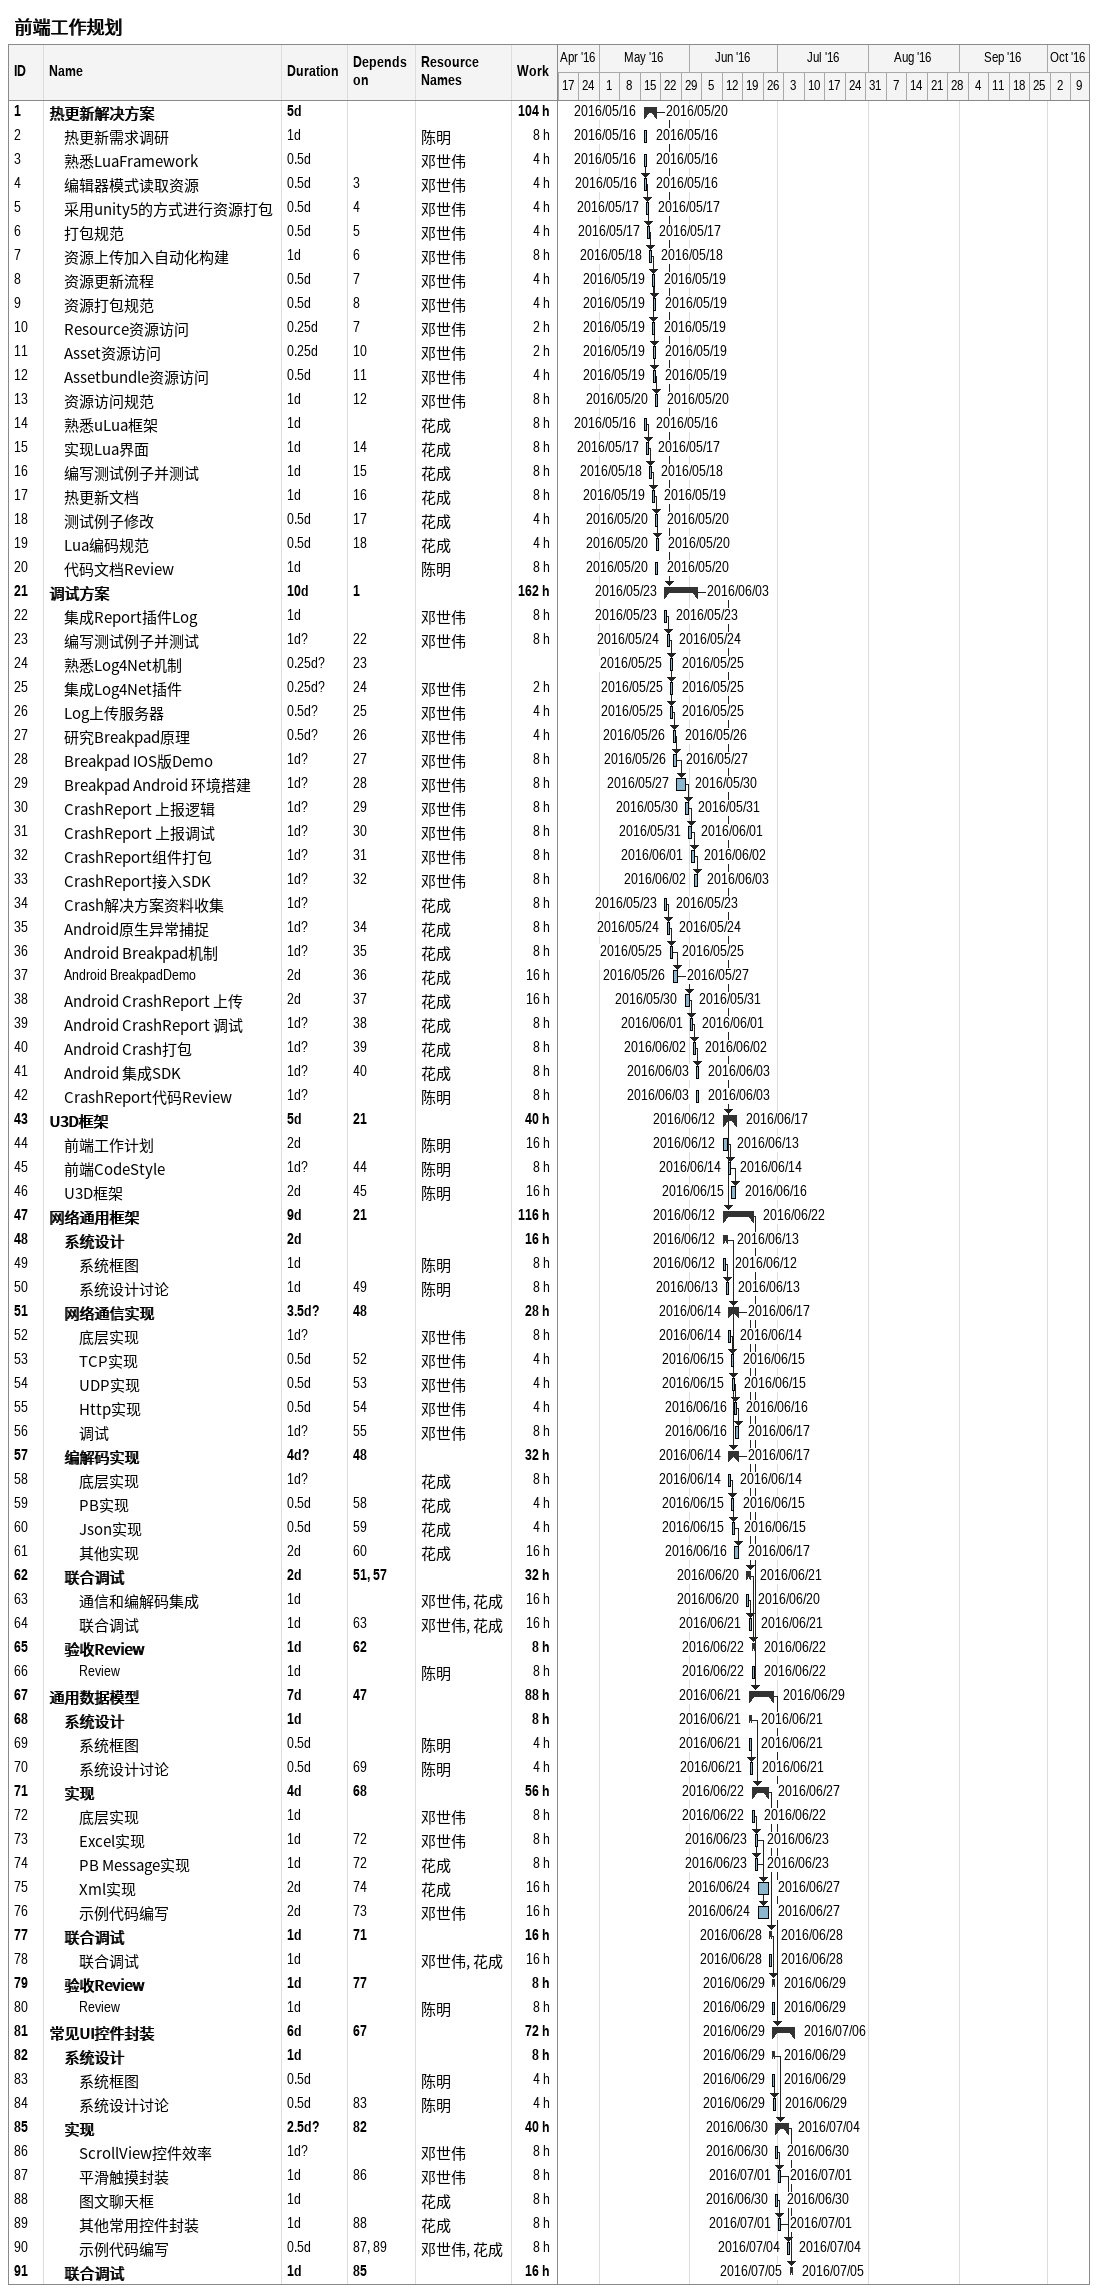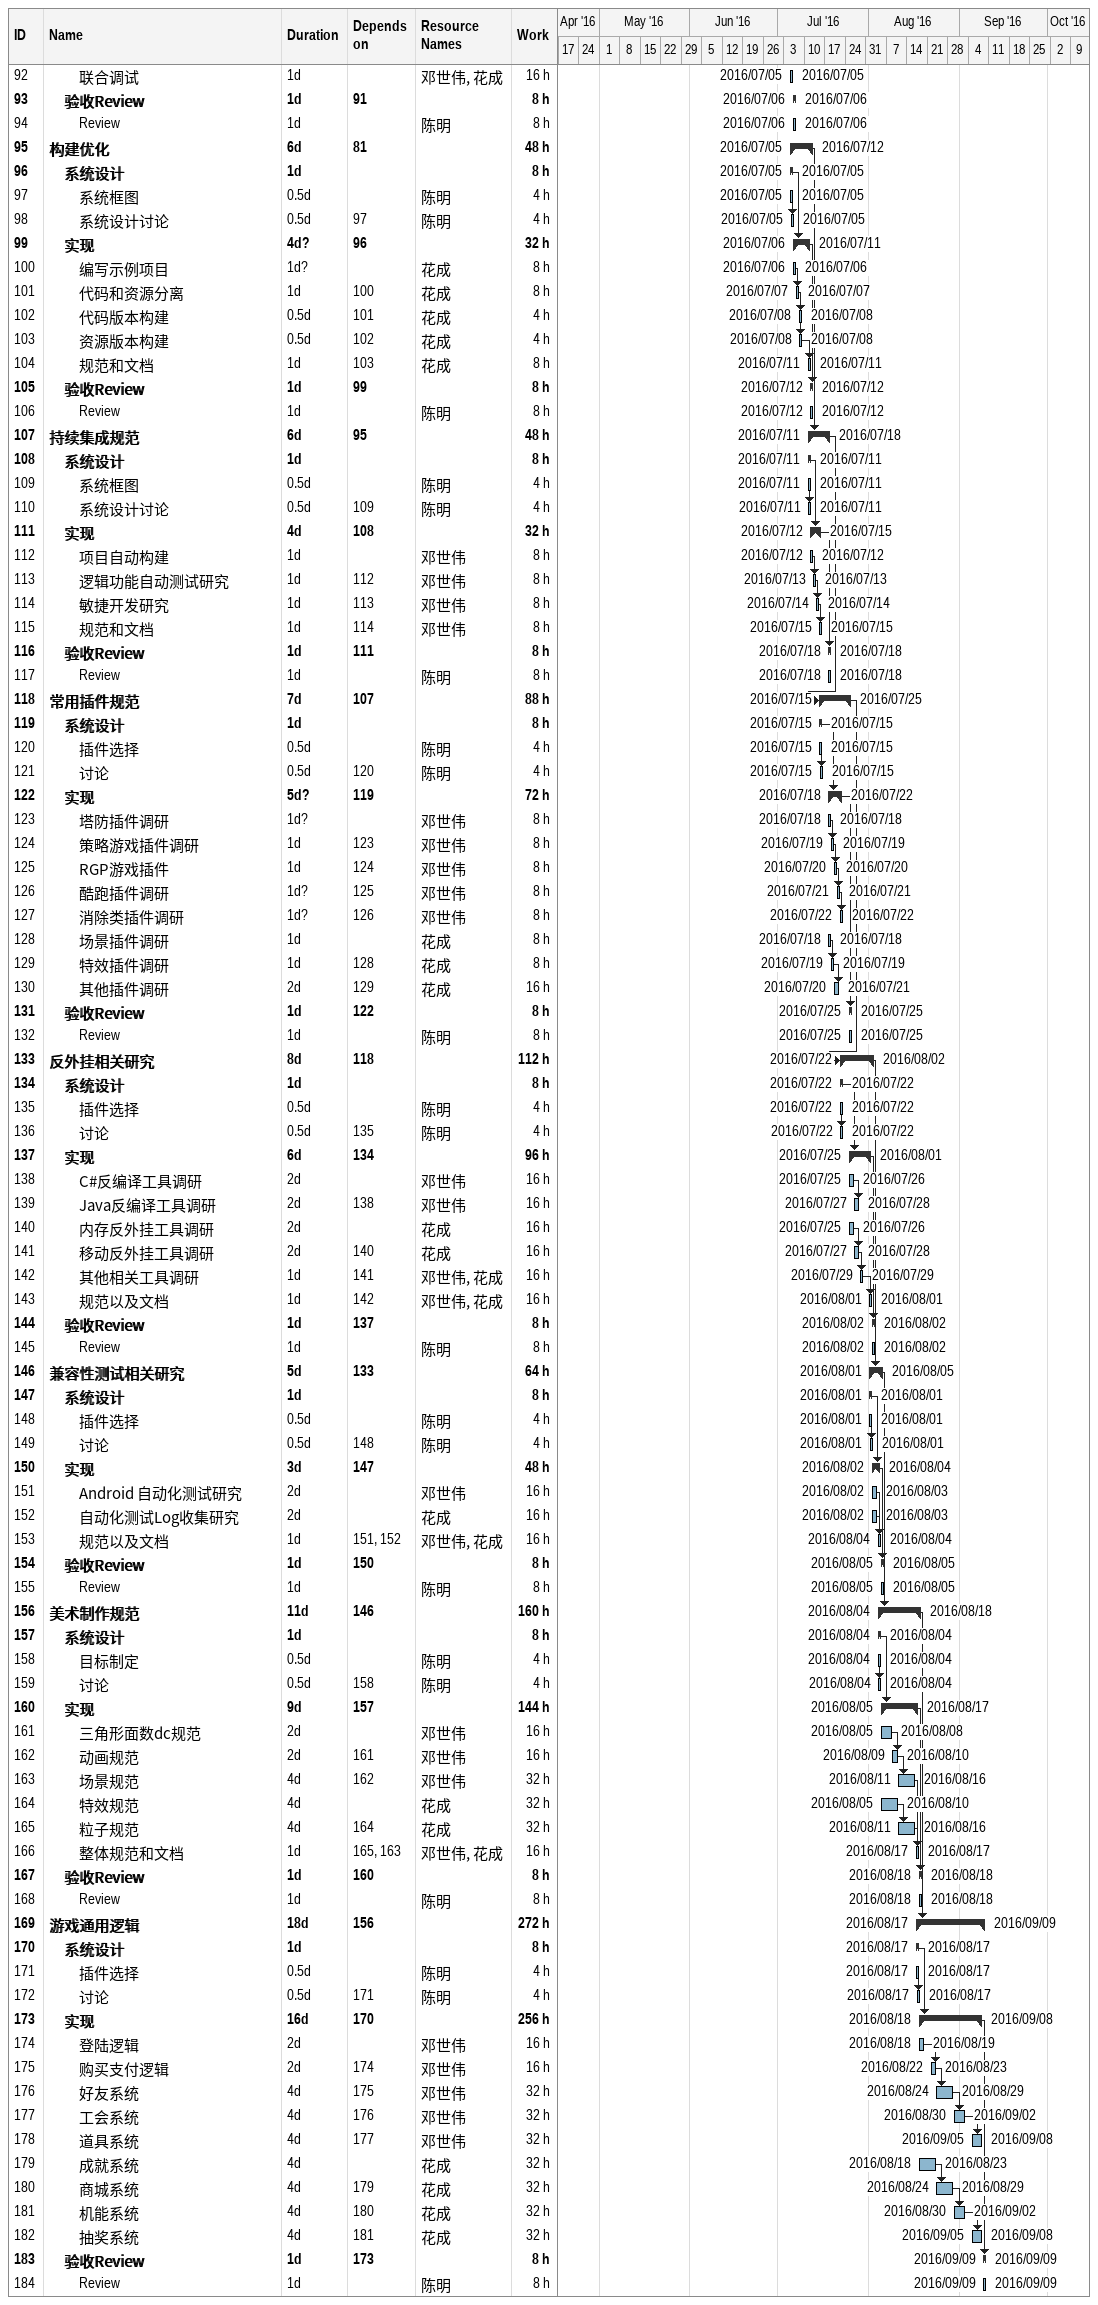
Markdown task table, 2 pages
前端工作规划

| ID | Level | Task | Duration | Start | Finish | Predecessors | Resources | Work (h) |
|---|---|---|---|---|---|---|---|---|
| 1 | 1 | **热更新解决方案** | 5d | 2016-05-16 | 2016-05-20 |  |  | 104 |
| 2 | 2 | 热更新需求调研 | 1d | 2016-05-16 | 2016-05-16 |  | 陈明 | 8 |
| 3 | 2 | 熟悉LuaFramework | 0.5d | 2016-05-16 | 2016-05-16 |  | 邓世伟 | 4 |
| 4 | 2 | 编辑器模式读取资源 | 0.5d | 2016-05-16 | 2016-05-16 | 3 | 邓世伟 | 4 |
| 5 | 2 | 采用unity5的方式进行资源打包 | 0.5d | 2016-05-17 | 2016-05-17 | 4 | 邓世伟 | 4 |
| 6 | 2 | 打包规范 | 0.5d | 2016-05-17 | 2016-05-17 | 5 | 邓世伟 | 4 |
| 7 | 2 | 资源上传加入自动化构建 | 1d | 2016-05-18 | 2016-05-18 | 6 | 邓世伟 | 8 |
| 8 | 2 | 资源更新流程 | 0.5d | 2016-05-19 | 2016-05-19 | 7 | 邓世伟 | 4 |
| 9 | 2 | 资源打包规范 | 0.5d | 2016-05-19 | 2016-05-19 | 8 | 邓世伟 | 4 |
| 10 | 2 | Resource资源访问 | 0.25d | 2016-05-19 | 2016-05-19 | 7 | 邓世伟 | 2 |
| 11 | 2 | Asset资源访问 | 0.25d | 2016-05-19 | 2016-05-19 | 10 | 邓世伟 | 2 |
| 12 | 2 | Assetbundle资源访问 | 0.5d | 2016-05-19 | 2016-05-19 | 11 | 邓世伟 | 4 |
| 13 | 2 | 资源访问规范 | 1d | 2016-05-20 | 2016-05-20 | 12 | 邓世伟 | 8 |
| 14 | 2 | 熟悉uLua框架 | 1d | 2016-05-16 | 2016-05-16 |  | 花成 | 8 |
| 15 | 2 | 实现Lua界面 | 1d | 2016-05-17 | 2016-05-17 | 14 | 花成 | 8 |
| 16 | 2 | 编写测试例子并测试 | 1d | 2016-05-18 | 2016-05-18 | 15 | 花成 | 8 |
| 17 | 2 | 热更新文档 | 1d | 2016-05-19 | 2016-05-19 | 16 | 花成 | 8 |
| 18 | 2 | 测试例子修改 | 0.5d | 2016-05-20 | 2016-05-20 | 17 | 花成 | 4 |
| 19 | 2 | Lua编码规范 | 0.5d | 2016-05-20 | 2016-05-20 | 18 | 花成 | 4 |
| 20 | 2 | 代码文档Review | 1d | 2016-05-20 | 2016-05-20 |  | 陈明 | 8 |
| 21 | 1 | **调试方案** | 10d | 2016-05-23 | 2016-06-03 | 1 |  | 162 |
| 22 | 2 | 集成Report插件Log | 1d | 2016-05-23 | 2016-05-23 |  | 邓世伟 | 8 |
| 23 | 2 | 编写测试例子并测试 | 1d? | 2016-05-24 | 2016-05-24 | 22 | 邓世伟 | 8 |
| 24 | 2 | 熟悉Log4Net机制 | 0.25d? | 2016-05-25 | 2016-05-25 | 23 |  |  |
| 25 | 2 | 集成Log4Net插件 | 0.25d? | 2016-05-25 | 2016-05-25 | 24 | 邓世伟 | 2 |
| 26 | 2 | Log上传服务器 | 0.5d? | 2016-05-25 | 2016-05-25 | 25 | 邓世伟 | 4 |
| 27 | 2 | 研究Breakpad原理 | 0.5d? | 2016-05-26 | 2016-05-26 | 26 | 邓世伟 | 4 |
| 28 | 2 | Breakpad IOS版Demo | 1d? | 2016-05-26 | 2016-05-27 | 27 | 邓世伟 | 8 |
| 29 | 2 | Breakpad Android 环境搭建 | 1d? | 2016-05-27 | 2016-05-30 | 28 | 邓世伟 | 8 |
| 30 | 2 | CrashReport 上报逻辑 | 1d? | 2016-05-30 | 2016-05-31 | 29 | 邓世伟 | 8 |
| 31 | 2 | CrashReport 上报调试 | 1d? | 2016-05-31 | 2016-06-01 | 30 | 邓世伟 | 8 |
| 32 | 2 | CrashReport组件打包 | 1d? | 2016-06-01 | 2016-06-02 | 31 | 邓世伟 | 8 |
| 33 | 2 | CrashReport接入SDK | 1d? | 2016-06-02 | 2016-06-03 | 32 | 邓世伟 | 8 |
| 34 | 2 | Crash解决方案资料收集 | 1d? | 2016-05-23 | 2016-05-23 |  | 花成 | 8 |
| 35 | 2 | Android原生异常捕捉 | 1d? | 2016-05-24 | 2016-05-24 | 34 | 花成 | 8 |
| 36 | 2 | Android Breakpad机制 | 1d? | 2016-05-25 | 2016-05-25 | 35 | 花成 | 8 |
| 37 | 2 | Android BreakpadDemo | 2d | 2016-05-26 | 2016-05-27 | 36 | 花成 | 16 |
| 38 | 2 | Android CrashReport 上传 | 2d | 2016-05-30 | 2016-05-31 | 37 | 花成 | 16 |
| 39 | 2 | Android CrashReport 调试 | 1d? | 2016-06-01 | 2016-06-01 | 38 | 花成 | 8 |
| 40 | 2 | Android Crash打包 | 1d? | 2016-06-02 | 2016-06-02 | 39 | 花成 | 8 |
| 41 | 2 | Android 集成SDK | 1d? | 2016-06-03 | 2016-06-03 | 40 | 花成 | 8 |
| 42 | 2 | CrashReport代码Review | 1d? | 2016-06-03 | 2016-06-03 |  | 陈明 | 8 |
| 43 | 1 | **U3D框架** | 5d | 2016-06-12 | 2016-06-17 | 21 |  | 40 |
| 44 | 2 | 前端工作计划 | 2d | 2016-06-12 | 2016-06-13 |  | 陈明 | 16 |
| 45 | 2 | 前端CodeStyle | 1d? | 2016-06-14 | 2016-06-14 | 44 | 陈明 | 8 |
| 46 | 2 | U3D框架 | 2d | 2016-06-15 | 2016-06-16 | 45 | 陈明 | 16 |
| 47 | 1 | **网络通用框架** | 9d | 2016-06-12 | 2016-06-22 | 21 |  | 116 |
| 48 | 2 | **系统设计** | 2d | 2016-06-12 | 2016-06-13 |  |  | 16 |
| 49 | 3 | 系统框图 | 1d | 2016-06-12 | 2016-06-12 |  | 陈明 | 8 |
| 50 | 3 | 系统设计讨论 | 1d | 2016-06-13 | 2016-06-13 | 49 | 陈明 | 8 |
| 51 | 2 | **网络通信实现** | 3.5d? | 2016-06-14 | 2016-06-17 | 48 |  | 28 |
| 52 | 3 | 底层实现 | 1d? | 2016-06-14 | 2016-06-14 |  | 邓世伟 | 8 |
| 53 | 3 | TCP实现 | 0.5d | 2016-06-15 | 2016-06-15 | 52 | 邓世伟 | 4 |
| 54 | 3 | UDP实现 | 0.5d | 2016-06-15 | 2016-06-15 | 53 | 邓世伟 | 4 |
| 55 | 3 | Http实现 | 0.5d | 2016-06-16 | 2016-06-16 | 54 | 邓世伟 | 4 |
| 56 | 3 | 调试 | 1d? | 2016-06-16 | 2016-06-17 | 55 | 邓世伟 | 8 |
| 57 | 2 | **编解码实现** | 4d? | 2016-06-14 | 2016-06-17 | 48 |  | 32 |
| 58 | 3 | 底层实现 | 1d? | 2016-06-14 | 2016-06-14 |  | 花成 | 8 |
| 59 | 3 | PB实现 | 0.5d | 2016-06-15 | 2016-06-15 | 58 | 花成 | 4 |
| 60 | 3 | Json实现 | 0.5d | 2016-06-15 | 2016-06-15 | 59 | 花成 | 4 |
| 61 | 3 | 其他实现 | 2d | 2016-06-16 | 2016-06-17 | 60 | 花成 | 16 |
| 62 | 2 | **联合调试** | 2d | 2016-06-20 | 2016-06-21 | 51, 57 |  | 32 |
| 63 | 3 | 通信和编解码集成 | 1d | 2016-06-20 | 2016-06-20 |  | 邓世伟, 花成 | 16 |
| 64 | 3 | 联合调试 | 1d | 2016-06-21 | 2016-06-21 | 63 | 邓世伟, 花成 | 16 |
| 65 | 2 | **验收Review** | 1d | 2016-06-22 | 2016-06-22 | 62 |  | 8 |
| 66 | 3 | Review | 1d | 2016-06-22 | 2016-06-22 |  | 陈明 | 8 |
| 67 | 1 | **通用数据模型** | 7d | 2016-06-21 | 2016-06-29 | 47 |  | 88 |
| 68 | 2 | **系统设计** | 1d | 2016-06-21 | 2016-06-21 |  |  | 8 |
| 69 | 3 | 系统框图 | 0.5d | 2016-06-21 | 2016-06-21 |  | 陈明 | 4 |
| 70 | 3 | 系统设计讨论 | 0.5d | 2016-06-21 | 2016-06-21 | 69 | 陈明 | 4 |
| 71 | 2 | **实现** | 4d | 2016-06-22 | 2016-06-27 | 68 |  | 56 |
| 72 | 3 | 底层实现 | 1d | 2016-06-22 | 2016-06-22 |  | 邓世伟 | 8 |
| 73 | 3 | Excel实现 | 1d | 2016-06-23 | 2016-06-23 | 72 | 邓世伟 | 8 |
| 74 | 3 | PB Message实现 | 1d | 2016-06-23 | 2016-06-23 | 72 | 花成 | 8 |
| 75 | 3 | Xml实现 | 2d | 2016-06-24 | 2016-06-27 | 74 | 花成 | 16 |
| 76 | 3 | 示例代码编写 | 2d | 2016-06-24 | 2016-06-27 | 73 | 邓世伟 | 16 |
| 77 | 2 | **联合调试** | 1d | 2016-06-28 | 2016-06-28 | 71 |  | 16 |
| 78 | 3 | 联合调试 | 1d | 2016-06-28 | 2016-06-28 |  | 邓世伟, 花成 | 16 |
| 79 | 2 | **验收Review** | 1d | 2016-06-29 | 2016-06-29 | 77 |  | 8 |
| 80 | 3 | Review | 1d | 2016-06-29 | 2016-06-29 |  | 陈明 | 8 |
| 81 | 1 | **常见UI控件封装** | 6d | 2016-06-29 | 2016-07-06 | 67 |  | 72 |
| 82 | 2 | **系统设计** | 1d | 2016-06-29 | 2016-06-29 |  |  | 8 |
| 83 | 3 | 系统框图 | 0.5d | 2016-06-29 | 2016-06-29 |  | 陈明 | 4 |
| 84 | 3 | 系统设计讨论 | 0.5d | 2016-06-29 | 2016-06-29 | 83 | 陈明 | 4 |
| 85 | 2 | **实现** | 2.5d? | 2016-06-30 | 2016-07-04 | 82 |  | 40 |
| 86 | 3 | ScrollView控件效率 | 1d? | 2016-06-30 | 2016-06-30 |  | 邓世伟 | 8 |
| 87 | 3 | 平滑触摸封装 | 1d | 2016-07-01 | 2016-07-01 | 86 | 邓世伟 | 8 |
| 88 | 3 | 图文聊天框 | 1d | 2016-06-30 | 2016-06-30 |  | 花成 | 8 |
| 89 | 3 | 其他常用控件封装 | 1d | 2016-07-01 | 2016-07-01 | 88 | 花成 | 8 |
| 90 | 3 | 示例代码编写 | 0.5d | 2016-07-04 | 2016-07-04 | 87, 89 | 邓世伟, 花成 | 8 |
| 91 | 2 | **联合调试** | 1d | 2016-07-05 | 2016-07-05 | 85 |  | 16 |
| 92 | 3 | 联合调试 | 1d | 2016-07-05 | 2016-07-05 |  | 邓世伟, 花成 | 16 |
| 93 | 2 | **验收Review** | 1d | 2016-07-06 | 2016-07-06 | 91 |  | 8 |
| 94 | 3 | Review | 1d | 2016-07-06 | 2016-07-06 |  | 陈明 | 8 |
| 95 | 1 | **构建优化** | 6d | 2016-07-05 | 2016-07-12 | 81 |  | 48 |
| 96 | 2 | **系统设计** | 1d | 2016-07-05 | 2016-07-05 |  |  | 8 |
| 97 | 3 | 系统框图 | 0.5d | 2016-07-05 | 2016-07-05 |  | 陈明 | 4 |
| 98 | 3 | 系统设计讨论 | 0.5d | 2016-07-05 | 2016-07-05 | 97 | 陈明 | 4 |
| 99 | 2 | **实现** | 4d? | 2016-07-06 | 2016-07-11 | 96 |  | 32 |
| 100 | 3 | 编写示例项目 | 1d? | 2016-07-06 | 2016-07-06 |  | 花成 | 8 |
| 101 | 3 | 代码和资源分离 | 1d | 2016-07-07 | 2016-07-07 | 100 | 花成 | 8 |
| 102 | 3 | 代码版本构建 | 0.5d | 2016-07-08 | 2016-07-08 | 101 | 花成 | 4 |
| 103 | 3 | 资源版本构建 | 0.5d | 2016-07-08 | 2016-07-08 | 102 | 花成 | 4 |
| 104 | 3 | 规范和文档 | 1d | 2016-07-11 | 2016-07-11 | 103 | 花成 | 8 |
| 105 | 2 | **验收Review** | 1d | 2016-07-12 | 2016-07-12 | 99 |  | 8 |
| 106 | 3 | Review | 1d | 2016-07-12 | 2016-07-12 |  | 陈明 | 8 |
| 107 | 1 | **持续集成规范** | 6d | 2016-07-11 | 2016-07-18 | 95 |  | 48 |
| 108 | 2 | **系统设计** | 1d | 2016-07-11 | 2016-07-11 |  |  | 8 |
| 109 | 3 | 系统框图 | 0.5d | 2016-07-11 | 2016-07-11 |  | 陈明 | 4 |
| 110 | 3 | 系统设计讨论 | 0.5d | 2016-07-11 | 2016-07-11 | 109 | 陈明 | 4 |
| 111 | 2 | **实现** | 4d | 2016-07-12 | 2016-07-15 | 108 |  | 32 |
| 112 | 3 | 项目自动构建 | 1d | 2016-07-12 | 2016-07-12 |  | 邓世伟 | 8 |
| 113 | 3 | 逻辑功能自动测试研究 | 1d | 2016-07-13 | 2016-07-13 | 112 | 邓世伟 | 8 |
| 114 | 3 | 敏捷开发研究 | 1d | 2016-07-14 | 2016-07-14 | 113 | 邓世伟 | 8 |
| 115 | 3 | 规范和文档 | 1d | 2016-07-15 | 2016-07-15 | 114 | 邓世伟 | 8 |
| 116 | 2 | **验收Review** | 1d | 2016-07-18 | 2016-07-18 | 111 |  | 8 |
| 117 | 3 | Review | 1d | 2016-07-18 | 2016-07-18 |  | 陈明 | 8 |
| 118 | 1 | **常用插件规范** | 7d | 2016-07-15 | 2016-07-25 | 107 |  | 88 |
| 119 | 2 | **系统设计** | 1d | 2016-07-15 | 2016-07-15 |  |  | 8 |
| 120 | 3 | 插件选择 | 0.5d | 2016-07-15 | 2016-07-15 |  | 陈明 | 4 |
| 121 | 3 | 讨论 | 0.5d | 2016-07-15 | 2016-07-15 | 120 | 陈明 | 4 |
| 122 | 2 | **实现** | 5d? | 2016-07-18 | 2016-07-22 | 119 |  | 72 |
| 123 | 3 | 塔防插件调研 | 1d? | 2016-07-18 | 2016-07-18 |  | 邓世伟 | 8 |
| 124 | 3 | 策略游戏插件调研 | 1d | 2016-07-19 | 2016-07-19 | 123 | 邓世伟 | 8 |
| 125 | 3 | RGP游戏插件 | 1d | 2016-07-20 | 2016-07-20 | 124 | 邓世伟 | 8 |
| 126 | 3 | 酷跑插件调研 | 1d? | 2016-07-21 | 2016-07-21 | 125 | 邓世伟 | 8 |
| 127 | 3 | 消除类插件调研 | 1d? | 2016-07-22 | 2016-07-22 | 126 | 邓世伟 | 8 |
| 128 | 3 | 场景插件调研 | 1d | 2016-07-18 | 2016-07-18 |  | 花成 | 8 |
| 129 | 3 | 特效插件调研 | 1d | 2016-07-19 | 2016-07-19 | 128 | 花成 | 8 |
| 130 | 3 | 其他插件调研 | 2d | 2016-07-20 | 2016-07-21 | 129 | 花成 | 16 |
| 131 | 2 | **验收Review** | 1d | 2016-07-25 | 2016-07-25 | 122 |  | 8 |
| 132 | 3 | Review | 1d | 2016-07-25 | 2016-07-25 |  | 陈明 | 8 |
| 133 | 1 | **反外挂相关研究** | 8d | 2016-07-22 | 2016-08-02 | 118 |  | 112 |
| 134 | 2 | **系统设计** | 1d | 2016-07-22 | 2016-07-22 |  |  | 8 |
| 135 | 3 | 插件选择 | 0.5d | 2016-07-22 | 2016-07-22 |  | 陈明 | 4 |
| 136 | 3 | 讨论 | 0.5d | 2016-07-22 | 2016-07-22 | 135 | 陈明 | 4 |
| 137 | 2 | **实现** | 6d | 2016-07-25 | 2016-08-01 | 134 |  | 96 |
| 138 | 3 | C#反编译工具调研 | 2d | 2016-07-25 | 2016-07-26 |  | 邓世伟 | 16 |
| 139 | 3 | Java反编译工具调研 | 2d | 2016-07-27 | 2016-07-28 | 138 | 邓世伟 | 16 |
| 140 | 3 | 内存反外挂工具调研 | 2d | 2016-07-25 | 2016-07-26 |  | 花成 | 16 |
| 141 | 3 | 移动反外挂工具调研 | 2d | 2016-07-27 | 2016-07-28 | 140 | 花成 | 16 |
| 142 | 3 | 其他相关工具调研 | 1d | 2016-07-29 | 2016-07-29 | 141 | 邓世伟, 花成 | 16 |
| 143 | 3 | 规范以及文档 | 1d | 2016-08-01 | 2016-08-01 | 142 | 邓世伟, 花成 | 16 |
| 144 | 2 | **验收Review** | 1d | 2016-08-02 | 2016-08-02 | 137 |  | 8 |
| 145 | 3 | Review | 1d | 2016-08-02 | 2016-08-02 |  | 陈明 | 8 |
| 146 | 1 | **兼容性测试相关研究** | 5d | 2016-08-01 | 2016-08-05 | 133 |  | 64 |
| 147 | 2 | **系统设计** | 1d | 2016-08-01 | 2016-08-01 |  |  | 8 |
| 148 | 3 | 插件选择 | 0.5d | 2016-08-01 | 2016-08-01 |  | 陈明 | 4 |
| 149 | 3 | 讨论 | 0.5d | 2016-08-01 | 2016-08-01 | 148 | 陈明 | 4 |
| 150 | 2 | **实现** | 3d | 2016-08-02 | 2016-08-04 | 147 |  | 48 |
| 151 | 3 | Android 自动化测试研究 | 2d | 2016-08-02 | 2016-08-03 |  | 邓世伟 | 16 |
| 152 | 3 | 自动化测试Log收集研究 | 2d | 2016-08-02 | 2016-08-03 |  | 花成 | 16 |
| 153 | 3 | 规范以及文档 | 1d | 2016-08-04 | 2016-08-04 | 151, 152 | 邓世伟, 花成 | 16 |
| 154 | 2 | **验收Review** | 1d | 2016-08-05 | 2016-08-05 | 150 |  | 8 |
| 155 | 3 | Review | 1d | 2016-08-05 | 2016-08-05 |  | 陈明 | 8 |
| 156 | 1 | **美术制作规范** | 11d | 2016-08-04 | 2016-08-18 | 146 |  | 160 |
| 157 | 2 | **系统设计** | 1d | 2016-08-04 | 2016-08-04 |  |  | 8 |
| 158 | 3 | 目标制定 | 0.5d | 2016-08-04 | 2016-08-04 |  | 陈明 | 4 |
| 159 | 3 | 讨论 | 0.5d | 2016-08-04 | 2016-08-04 | 158 | 陈明 | 4 |
| 160 | 2 | **实现** | 9d | 2016-08-05 | 2016-08-17 | 157 |  | 144 |
| 161 | 3 | 三角形面数dc规范 | 2d | 2016-08-05 | 2016-08-08 |  | 邓世伟 | 16 |
| 162 | 3 | 动画规范 | 2d | 2016-08-09 | 2016-08-10 | 161 | 邓世伟 | 16 |
| 163 | 3 | 场景规范 | 4d | 2016-08-11 | 2016-08-16 | 162 | 邓世伟 | 32 |
| 164 | 3 | 特效规范 | 4d | 2016-08-05 | 2016-08-10 |  | 花成 | 32 |
| 165 | 3 | 粒子规范 | 4d | 2016-08-11 | 2016-08-16 | 164 | 花成 | 32 |
| 166 | 3 | 整体规范和文档 | 1d | 2016-08-17 | 2016-08-17 | 165, 163 | 邓世伟, 花成 | 16 |
| 167 | 2 | **验收Review** | 1d | 2016-08-18 | 2016-08-18 | 160 |  | 8 |
| 168 | 3 | Review | 1d | 2016-08-18 | 2016-08-18 |  | 陈明 | 8 |
| 169 | 1 | **游戏通用逻辑** | 18d | 2016-08-17 | 2016-09-09 | 156 |  | 272 |
| 170 | 2 | **系统设计** | 1d | 2016-08-17 | 2016-08-17 |  |  | 8 |
| 171 | 3 | 插件选择 | 0.5d | 2016-08-17 | 2016-08-17 |  | 陈明 | 4 |
| 172 | 3 | 讨论 | 0.5d | 2016-08-17 | 2016-08-17 | 171 | 陈明 | 4 |
| 173 | 2 | **实现** | 16d | 2016-08-18 | 2016-09-08 | 170 |  | 256 |
| 174 | 3 | 登陆逻辑 | 2d | 2016-08-18 | 2016-08-19 |  | 邓世伟 | 16 |
| 175 | 3 | 购买支付逻辑 | 2d | 2016-08-22 | 2016-08-23 | 174 | 邓世伟 | 16 |
| 176 | 3 | 好友系统 | 4d | 2016-08-24 | 2016-08-29 | 175 | 邓世伟 | 32 |
| 177 | 3 | 工会系统 | 4d | 2016-08-30 | 2016-09-02 | 176 | 邓世伟 | 32 |
| 178 | 3 | 道具系统 | 4d | 2016-09-05 | 2016-09-08 | 177 | 邓世伟 | 32 |
| 179 | 3 | 成就系统 | 4d | 2016-08-18 | 2016-08-23 |  | 花成 | 32 |
| 180 | 3 | 商城系统 | 4d | 2016-08-24 | 2016-08-29 | 179 | 花成 | 32 |
| 181 | 3 | 机能系统 | 4d | 2016-08-30 | 2016-09-02 | 180 | 花成 | 32 |
| 182 | 3 | 抽奖系统 | 4d | 2016-09-05 | 2016-09-08 | 181 | 花成 | 32 |
| 183 | 2 | **验收Review** | 1d | 2016-09-09 | 2016-09-09 | 173 |  | 8 |
| 184 | 3 | Review | 1d | 2016-09-09 | 2016-09-09 |  | 陈明 | 8 |
